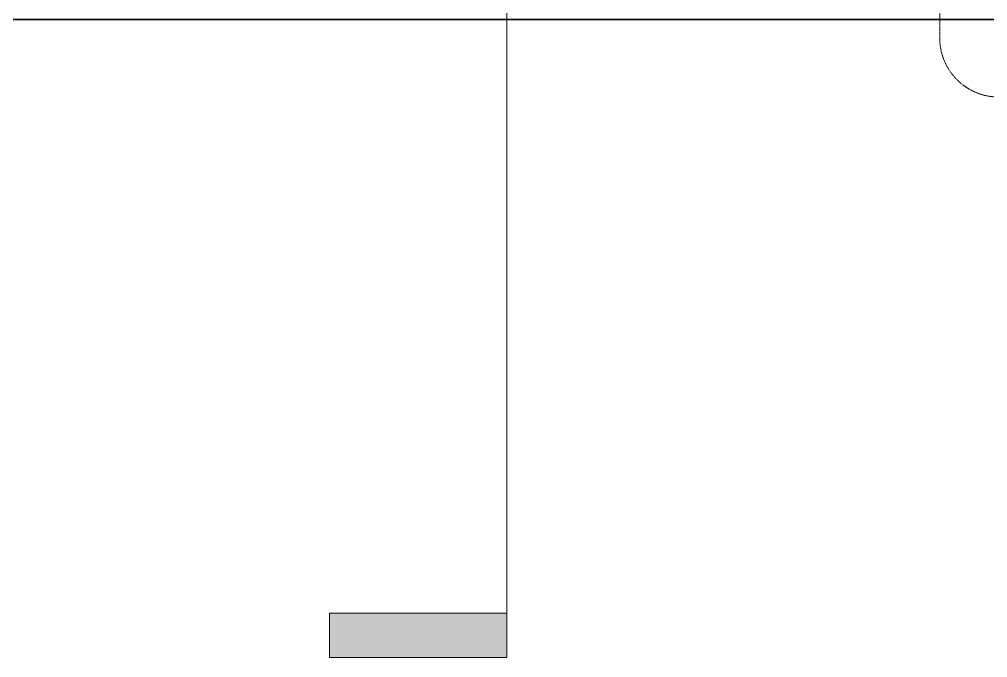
# Model space of a CAD drawing. Header units: inches. Extents: x 20616 to 28758, y -265 to 853.
# Drawn here: x 27987.7 to 28380.7, y -264.8 to -6 of the extents above; entities that cross this region are included whole.
import ezdxf

# ---------------------------------------------------------------- set-up
doc = ezdxf.new("R2010")
doc.units = ezdxf.units.IN
doc.header["$MEASUREMENT"] = 0
doc.linetypes.add('Dash Dot 3_16_', pattern=[0.3125, 0.1875, -0.0625, 0, -0.0625])
for name, color, linetype, lineweight in [('A-ANNO-SYMB', 150, 'Continuous', 9), ('C-BLDG-PADS', 91, 'Continuous', 9), ('C-TOPO', 7, 'Continuous', 9), ('G-ANNO-SYMB', 111, 'Continuous', 9)]:
    doc.layers.add(name, color=color, linetype=linetype, lineweight=lineweight)

# ---------------------------------------------------------------- blocks, each defined once
blk = doc.blocks.new('Section - 3_32_ x 3_8_-18514-Section 8')
at = {"layer": 'G-ANNO-SYMB'}
blk.add_hatch(color=256, dxfattribs=at).paths.add_polyline_path([(-25462.9, -26.7), (-25390.9, -26.7), (-25390.9, -44.7), (-25462.9, -44.7)], flags=0)
for p, q in [((-25462.9, -26.7), (-25462.9, -44.7)), ((-25390.9, -26.7), (-25462.9, -26.7)), ((-25390.9, -44.7), (-25390.9, -26.7)), ((-25462.9, -44.7), (-25390.9, -44.7))]:
    blk.add_line(p, q, dxfattribs=at)

msp = doc.modelspace()

# ---------------------------------------------------------------- linework, layer by layer
at = {"layer": 'A-ANNO-SYMB', "linetype": 'Dash Dot 3_16_'}
msp.add_line((28361.22039, 248.62822), (28361.22039, -13.50606), dxfattribs=at)
msp.add_arc((28385.22039, -13.50606), 24, 180, 270, dxfattribs=at)
at = {"layer": 'C-BLDG-PADS'}
msp.add_line((24179.48647, -6), (28393.70497, -6), dxfattribs=at)
at = {"layer": 'C-TOPO', "lineweight": 35}
for p, q in [((27252.94165, -6.00628), (28333.92484, -6.00628)), ((28333.92484, -6.00628), (28393.70497, -6.00628))]:
    msp.add_line(p, q, dxfattribs=at)
at = {"layer": 'C-TOPO'}
for p, q in [((27252.94647, -6.00628), (28333.92498, -6.00628)), ((28333.92498, -6.00628), (28393.70526, -6.00628))]:
    msp.add_line(p, q, dxfattribs=at)
at = {"layer": 'G-ANNO-SYMB'}
msp.add_line((28185.55599, 543.44513), (28185.55599, -246.81697), dxfattribs=at)

# ---------------------------------------------------------------- block references
msp.add_blockref('Section - 3_32_ x 3_8_-18514-Section 8', (53576.45567, -220.11318), dxfattribs=at)

doc.saveas('drawing.dxf')
